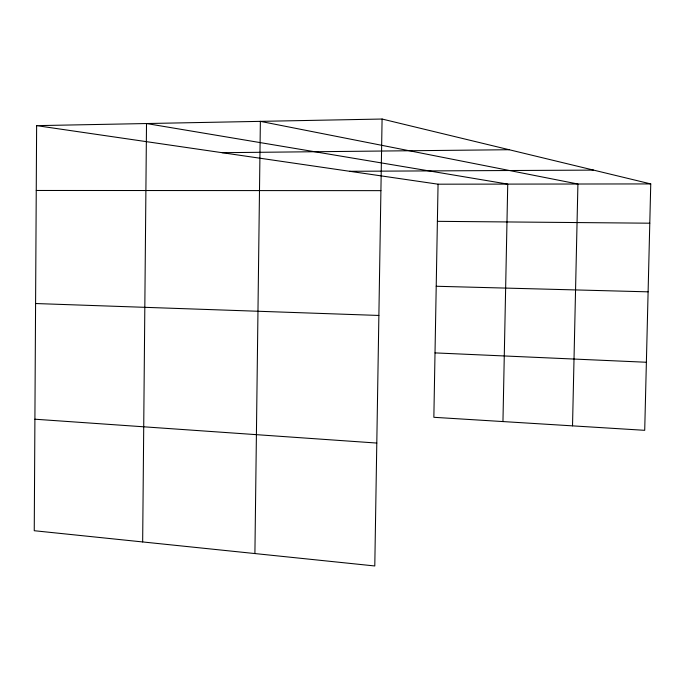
<?xml version="1.0" encoding="UTF-8"?>
<svg xmlns="http://www.w3.org/2000/svg" width="685" height="685" viewBox="0 0 685 685"><rect width="100%" height="100%" fill="white"/><g stroke="black" fill="none" stroke-linecap="round" stroke-linejoin="round"><path stroke-width="1.03" d="M36.63 125.638L34.25 530.721L374.789 565.964L382.084 119.036L36.63 125.638L438.058 184.188L650.75 183.923L644.713 430.317L433.853 417.302L438.058 184.188M142.66 541.938L146.513 123.54L507.739 184.102L502.953 421.566M254.906 553.557L260.368 121.365L577.917 184.017L572.523 425.864M222.103 152.686L509.135 149.724M349.641 171.293L593.561 170.111M36.254 190.473L380.92 190.644M437.39 221.332L649.791 223.199M436.217 286.261L648.104 291.836M35.586 303.532L378.882 315.451M435.018 352.895L646.383 362.254M34.909 419.211L376.801 443.058M382.084 119.036L650.75 183.923"/></g></svg>
